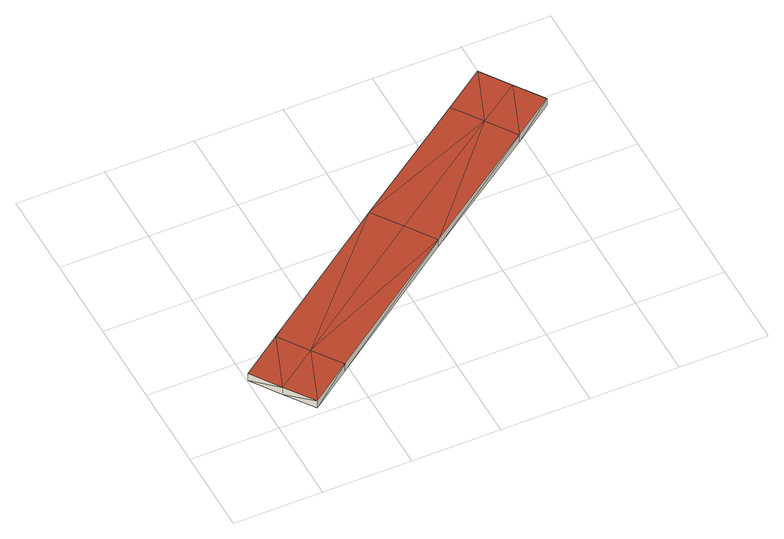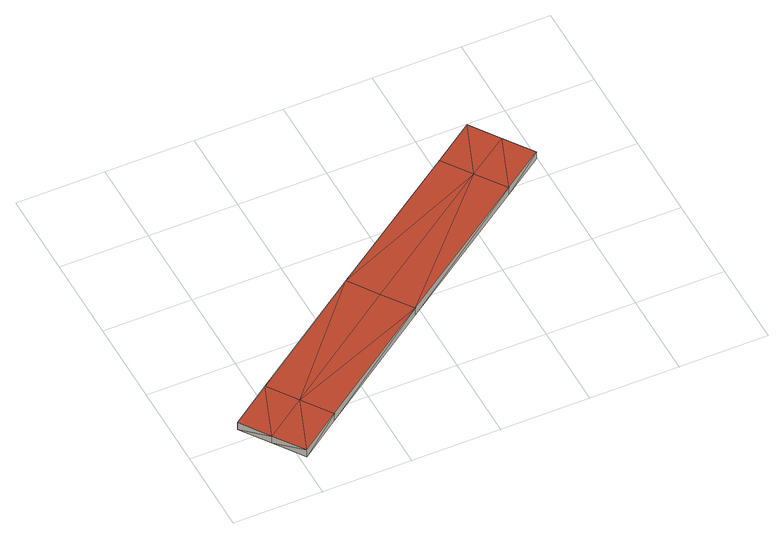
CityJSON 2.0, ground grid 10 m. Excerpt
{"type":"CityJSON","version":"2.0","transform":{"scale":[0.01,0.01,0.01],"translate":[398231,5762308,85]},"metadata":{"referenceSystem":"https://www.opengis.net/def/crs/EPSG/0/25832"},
"CityObjects":{
"building1":{"type":"Building","attributes":{"Geometrietyp2DReferenz":"2000","Gemeindeschluessel":"05566004","function":"53001_1800","roofType":"9999","measuredHeight":1},"geometry":[{"type":"Solid","lod":"2","boundaries":[[[[0,1,2]],[[1,3,2]],[[4,5,0]],[[5,1,0]],[[6,7,4]],[[7,5,4]],[[8,9,6]],[[9,7,6]],[[10,11,8]],[[11,9,8]],[[12,13,10]],[[13,11,10]],[[14,15,12]],[[15,13,12]],[[16,17,14]],[[17,15,14]],[[18,19,16]],[[19,17,16]],[[20,21,18]],[[21,19,18]],[[22,23,20]],[[23,21,20]],[[24,25,22]],[[25,23,22]],[[26,27,24]],[[27,25,24]],[[2,3,26]],[[3,27,26]],[[3,1,5]],[[3,5,28]],[[28,5,7]],[[28,7,29]],[[29,7,9]],[[29,9,11]],[[29,11,30]],[[30,11,13]],[[30,13,15]],[[30,15,17]],[[27,3,28]],[[27,28,25]],[[25,28,23]],[[23,28,29]],[[23,29,30]],[[23,30,21]],[[21,30,17]],[[21,17,19]],[[2,4,0]],[[2,31,4]],[[31,6,4]],[[31,32,6]],[[32,8,6]],[[32,10,8]],[[32,33,10]],[[33,12,10]],[[33,14,12]],[[33,16,14]],[[26,31,2]],[[26,24,31]],[[24,22,31]],[[22,32,31]],[[22,33,32]],[[22,20,33]],[[20,16,33]],[[20,18,16]]]],"semantics":{"surfaces":[{"type":"WallSurface"},{"type":"GroundSurface"},{"type":"RoofSurface"}],"values":[[0,0,0,0,0,0,0,0,0,0,0,0,0,0,0,0,0,0,0,0,0,0,0,0,0,0,0,0,1,1,1,1,1,1,1,1,1,1,1,1,1,1,1,1,1,1,2,2,2,2,2,2,2,2,2,2,2,2,2,2,2,2,2,2]]}}]}
},
"vertices":[
[9,741,123],[9,741,23],[240,414,123],[240,414,23],[484,1077,132],[484,1077,32],[2084,2206,161],[2084,2206,61],[2084,2207,161],[2084,2207,61],[2085,2207,161],[2085,2207,61],[3464,3176,156],[3464,3176,56],[3940,3511,155],[3940,3511,55],[4170,3184,155],[4170,3184,55],[4400,2857,155],[4400,2857,55],[3924,2522,156],[3924,2522,56],[2545,1553,161],[2545,1553,61],[946,423,132],[946,423,32],[470,88,123],[470,88,23],[715,750,32],[2315,1880,61],[3694,2849,56],[715,750,132],[2315,1880,161],[3694,2849,156]
]}
